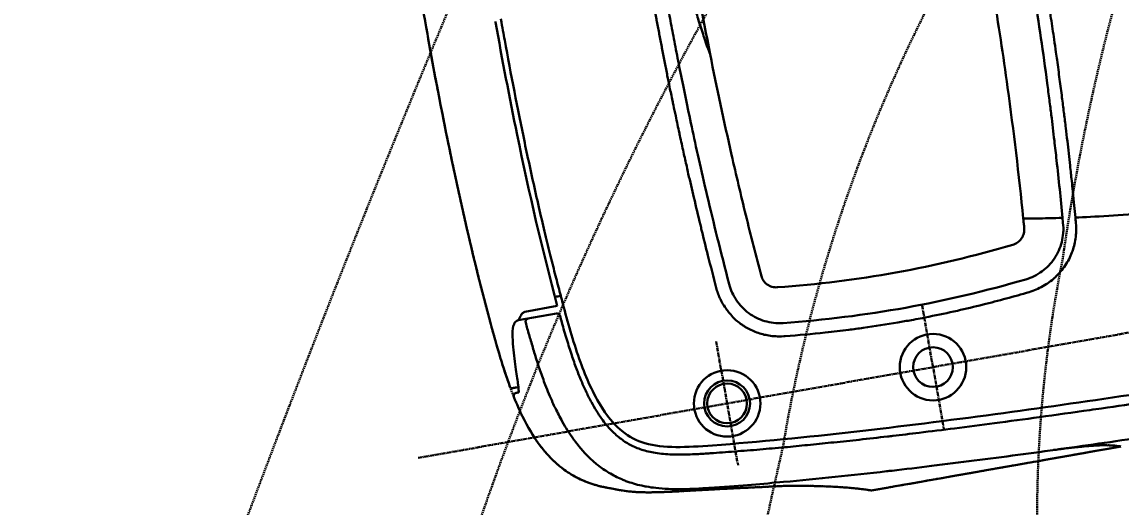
# Model space of a CAD drawing. Header units: millimetres. Extents: x 26027 to 581921, y 7230 to 233891.
# Drawn here: x 452887 to 453938, y 144282 to 144746 of the extents above; entities that cross this region are included whole.
import ezdxf

# ---------------------------------------------------------------- set-up
doc = ezdxf.new("R2010")
doc.units = ezdxf.units.MM
doc.header["$LTSCALE"] = 5
doc.linetypes.add('AXES2', pattern=[1.125, 0.75, -0.125, 0.125, -0.125])
doc.linetypes.add('CACHE', pattern=[0.375, 0.25, -0.125])
doc.layers.get('0').update_dxf_attribs({"color": 252})
doc.layers.get('DEFPOINTS').update_dxf_attribs({"color": 252})
for name, color, linetype, lineweight in [('GE-ANCHORAGE_FLOOR', 222, 'Continuous', 30), ('GE-EQUIPMENT', 140, 'Continuous', 30), ('GE-EQUIPMENT_INSERTION', 140, 'Continuous', 30), ('GE-EQUIPMENT_LIGHT', 141, 'Continuous', 30), ('GE-EQUIPMENT_OUTLINE', 131, 'CACHE', 30), ('GE-MM-SCATTER_LINES', 222, 'CACHE', 30)]:
    doc.layers.add(name, color=color, linetype=linetype, lineweight=lineweight)
doc.layers.add('GE-DESIGNER_WARNING', color=1, linetype='Continuous', lineweight=30, plot=False)
doc.styles.add('ROMANS', font='romans', dxfattribs={"width": 0.8, "height": 100})
doc.dimstyles.new('100', dxfattribs={"dimscale": 0.8, "dimtxt": 180, "dimasz": 100, "dimexe": 150, "dimexo": 0, "dimgap": 100, "dimtad": 1, "dimtih": 1, "dimtoh": 1, "dimdec": 0, "dimzin": 0, "dimdsep": 46, "dimtxsty": 'ROMANS', "dimblk": 'DOT', "dimcen": 0, "dimclrd": 180, "dimclre": 180, "dimclrt": 180, "dimazin": 0, "dimtfac": 1, "dimtdec": 0, "dimtix": 1, "dimtmove": 2, "dimatfit": 3, "dimldrblk": 'DOT', "dimfxl": 1, "dimtolj": 1, "dimtzin": 0, "dimarcsym": 0})

# ---------------------------------------------------------------- blocks, each defined once
blk = doc.blocks.new('_Dot')
at = {"color": 0, "linetype": 'ByBlock', "lineweight": -2}
blk.add_line((-0.5, 0), (-1, 0), dxfattribs=at)
at = {"color": 0, "linetype": 'ByBlock', "const_width": 0.5}
blk.add_lwpolyline([(-0.25, 0, 1), (0.25, 0, 1)], format="xyb", close=True, dxfattribs=at)
blk = doc.blocks.new('*D484')
at = {"layer": 'DEFPOINTS', "color": 0}
for p in [(452467.5, 149660.3, 2.4), (454077, 142305.3, 2.4), (454077, 142305.3)]:
    blk.add_point(p, dxfattribs=at)
at = {"layer": 'GE-DESIGNER_WARNING', "color": 180, "lineweight": -2, "transparency": 16777216}
for p, q in [((452467.5, 149660.3), (454197, 149660.3)), ((454077, 149580.3), (454077, 146112.8)), ((454077, 142385.3), (454077, 145852.8)), ((454077, 142305.3), (454197, 142305.3))]:
    blk.add_line(p, q, dxfattribs=at)
at = {"layer": 'GE-DESIGNER_WARNING', "color": 180, "lineweight": -2, "transparency": 16777216, "xscale": 80, "yscale": 80, "zscale": 80}
for p, rotation in [((454077, 149660.3), 90), ((454077, 142305.3), 270)]:
    blk.add_blockref('_Dot', p, dxfattribs=dict(at, rotation=rotation))
at = {"layer": 'GE-DESIGNER_WARNING', "color": 180, "transparency": 16777216, "insert": (454077, 145982.8), "char_height": 100, "attachment_point": 5, "style": 'ROMANS'}
blk.add_mtext('\\A1;7355', dxfattribs=at)
blk = doc.blocks.new('GE-EUR02460')
at = {"layer": 'GE-ANCHORAGE_FLOOR', "color": 83, "linetype": 'AXES2'}
for p, q in [((600, 458), (600, 578)), ((800, 458), (800, 578)), ((1100, 518), (0, 518))]:
    blk.add_line(p, q, dxfattribs=at)
at = {"layer": 'GE-ANCHORAGE_FLOOR'}
for centre, radius in [((600, 518), 31.8), ((800, 518), 31.8), ((600, 518), 19), ((800, 518), 22), ((800, 518), 19)]:
    blk.add_circle(centre, radius, dxfattribs=at)
at = {"layer": 'GE-DESIGNER_WARNING', "linetype": 'CACHE'}
blk.add_lwpolyline([(871.4, -131.5), (1921.4, -131.5, -1.511046), (141.6, 627.4, -0.402138)], format="xyb", dxfattribs=at)
at = {"layer": 'GE-EQUIPMENT'}
for p, q in [((983, 405), (945.9, 405)), ((943.8, 397.8), (975.3, 398.2))]:
    blk.add_line(p, q, dxfattribs=at)
for centre, major_axis, ratio, start_param, end_param in [((-11188, 476.9), (12187.8, -0.3), 0.000027, 0.000006, 0.000218), ((-20.4, 388.9), (4627.6, 0), 0.000028, 1.36074, 1.361979)]:
    blk.add_ellipse(centre, major_axis=major_axis, ratio=ratio, start_param=start_param, end_param=end_param, dxfattribs=at)
for points, knots in [([(661.1, 608.4), (659.3, 608.5), (657.6, 608.6), (655.8, 608.8), (643.1, 609.5), (630.4, 610.2), (617.7, 610.9), (604, 611.6), (590.3, 612.3), (576.7, 612.9), (562.7, 613.6), (548.7, 614.2), (534.7, 614.8), (520.9, 615.4), (507, 615.9), (493.1, 616.4), (479.1, 616.9), (465.1, 617.4), (451.1, 617.8), (436.2, 618.3), (421.3, 618.7), (406.3, 619.1), (390.2, 619.6), (374.1, 620), (358, 620.3), (340.7, 620.7), (323.3, 621.1), (305.9, 621.4), (287.1, 621.7), (268.3, 622.1), (249.5, 622.3)], [0.2876514, 0.2876514, 0.2876514, 0.2876514, 0.2968126, 0.2968126, 0.2968126, 0.3631796, 0.3631796, 0.3631796, 0.4343681, 0.4343681, 0.4343681, 0.5071641, 0.5071641, 0.5071641, 0.5791653, 0.5791653, 0.5791653, 0.6519958, 0.6519958, 0.6519958, 0.7293108, 0.7293108, 0.7293108, 0.812783, 0.812783, 0.812783, 0.9027635, 0.9027635, 0.9027635, 1, 1, 1, 1]), ([(678.4, 624), (661.2, 624), (636.2, 624), (557.3, 624), (502.3, 624), (436.1, 624)], [0.000003, 0.000003, 0.000003, 0.000003, 24.158567, 24.158567, 50.082164, 50.082164, 50.082164, 50.082164]), ([(436.1, 624), (436.7, 623.8), (437.4, 623.5), (438.1, 623.3), (438.8, 623.1), (439.5, 622.9), (440.1, 622.7), (440.8, 622.5), (441.5, 622.3), (442.2, 622.1), (442.9, 621.9), (443.6, 621.7), (444.3, 621.6), (444.9, 621.4), (445.6, 621.3), (446.3, 621.1), (446.6, 621.1), (446.9, 621), (447.2, 620.9), (447.6, 620.8), (448, 620.8), (448.5, 620.7), (449.2, 620.5), (450, 620.4), (450.8, 620.2), (451.6, 620.1), (452.5, 619.9), (453.5, 619.8), (454.4, 619.6), (455.4, 619.5), (456.5, 619.3), (457.6, 619.2), (458.7, 619), (459.9, 618.9), (460.2, 618.9), (460.5, 618.8), (460.9, 618.8), (461.7, 618.7), (462.6, 618.6), (463.6, 618.5), (464.8, 618.3), (466.2, 618.2), (467.7, 618.1), (469.1, 617.9), (470.7, 617.8), (472.3, 617.7), (473.6, 617.6), (474.9, 617.5), (476.3, 617.4), (476.7, 617.3), (477.2, 617.3), (477.6, 617.3), (479.4, 617.1), (481.3, 617), (483.3, 616.9), (485.2, 616.8), (487.2, 616.7), (489.2, 616.6), (490.4, 616.5), (491.5, 616.5), (492.7, 616.4), (493.5, 616.4), (494.4, 616.4), (495.2, 616.3), (496.9, 616.3), (498.5, 616.2), (500.1, 616.1)], [0.0000015, 0.0000015, 0.0000015, 0.0000015, 0.0357118, 0.0357118, 0.0357118, 0.0714263, 0.0714263, 0.0714263, 0.1071408, 0.1071408, 0.1071408, 0.1428552, 0.1428552, 0.1428552, 0.1785697, 0.1785697, 0.1785697, 0.1936454, 0.1936454, 0.1936454, 0.2142842, 0.2142842, 0.2142842, 0.2499987, 0.2499987, 0.2499987, 0.2857132, 0.2857132, 0.2857132, 0.3214277, 0.3214277, 0.3214277, 0.3571421, 0.3571421, 0.3571421, 0.3672446, 0.3672446, 0.3672446, 0.3928566, 0.3928566, 0.3928566, 0.4285711, 0.4285711, 0.4285711, 0.4642856, 0.4642856, 0.4642856, 0.4914656, 0.4914656, 0.4914656, 0.5000001, 0.5000001, 0.5000001, 0.5357146, 0.5357146, 0.5357146, 0.5714291, 0.5714291, 0.5714291, 0.5919893, 0.5919893, 0.5919893, 0.6071435, 0.6071435, 0.6071435, 0.6361385, 0.6361385, 0.6361385, 0.6361385]), ([(678.4, 624), (680.1, 623.4), (682, 622.8), (686.5, 621.3), (689.3, 620.5), (699.9, 617.4), (707.8, 615.5), (729.3, 610.6), (742.9, 608), (757.8, 605.5), (759.1, 605.3), (792.3, 601.1)], [0, 0, 0, 0, 0.58756, 0.58756, 1.451893, 1.451893, 3.903615, 3.903615, 8.054627, 8.054627, 8.441909, 8.441909, 8.441909, 8.441909]), ([(661.1, 608.4), (694.1, 606.4), (727, 604.1), (779.7, 599.7), (799.6, 597.9), (825.8, 595.2)], [0, 0, 0, 0, 10.001057, 10.001057, 16.065227, 16.065227, 16.065227, 16.065227]), ([(792.3, 601.1), (793.1, 601), (793.9, 600.9), (794.6, 600.8), (796.6, 600.5), (798.4, 600.3), (800.3, 600.1), (800.3, 600.1), (800.3, 600), (800.4, 600), (801.6, 599.9), (802.8, 599.7), (804, 599.6), (804.1, 599.6), (804.1, 599.6), (804.2, 599.6), (805.3, 599.4), (806.4, 599.3), (807.6, 599.1), (807.7, 599.1), (807.9, 599.1), (808, 599.1), (810.1, 598.8), (812.3, 598.5), (814.5, 598.3), (815, 598.2), (815.5, 598.1), (816, 598.1), (817.8, 597.9), (819.5, 597.6), (821.4, 597.4), (822.5, 597.3), (823.7, 597.1), (824.9, 597), (827.4, 596.7), (830, 596.4), (832.6, 596.1), (833.7, 595.9), (834.8, 595.8), (835.8, 595.7), (837.4, 595.5), (838.9, 595.3), (840.4, 595.1), (842.2, 594.9), (844, 594.7), (845.8, 594.5), (846.4, 594.4), (847, 594.4), (847.6, 594.3), (849.6, 594), (851.5, 593.8), (858.9, 592.9)], [0, 0, 0, 0, 0.039236, 0.039236, 0.039236, 0.138537, 0.138537, 0.138537, 0.140227, 0.140227, 0.140227, 0.206578, 0.206578, 0.206578, 0.210346, 0.210346, 0.210346, 0.272499, 0.272499, 0.272499, 0.280465, 0.280465, 0.280465, 0.395279, 0.395279, 0.395279, 0.420703, 0.420703, 0.420703, 0.506421, 0.506421, 0.506421, 0.56094, 0.56094, 0.56094, 0.673025, 0.673025, 0.673025, 0.71922, 0.71922, 0.71922, 0.78511, 0.78511, 0.78511, 0.867656, 0.867656, 0.867656, 0.897194, 0.897194, 0.897194, 1, 1, 1, 1]), ([(-0.1, 591), (32.7, 591), (65.4, 591), (98.1, 590.8), (127.8, 590.6), (157.5, 590.4), (187.2, 590.1), (214.3, 589.8), (241.3, 589.5), (268.3, 589), (292.4, 588.7), (316.4, 588.2), (340.5, 587.7), (361.6, 587.2), (382.6, 586.7), (403.7, 586.2), (418.5, 585.8), (433.2, 585.3), (448, 584.9), (451.7, 584.8), (455.5, 584.6), (459.3, 584.5), (475.6, 584), (491.9, 583.4), (508.2, 582.8), (522.6, 582.3), (537.1, 581.7), (551.5, 581), (564.3, 580.5), (577, 579.9), (589.8, 579.3), (601.2, 578.7), (612.5, 578.1), (623.9, 577.5), (632.4, 577.1), (640.9, 576.6), (649.4, 576.1), (651, 576), (652.7, 575.9), (654.4, 575.8), (663.5, 575.2), (672.5, 574.7), (681.6, 574.1), (689.7, 573.6), (697.8, 573), (705.9, 572.4), (713.3, 571.9), (720.8, 571.4), (728.3, 570.8), (735.6, 570.2), (743, 569.7), (750.3, 569.1), (758.1, 568.4), (765.9, 567.8), (773.8, 567.1), (781.8, 566.4), (789.9, 565.6), (798, 564.8), (805.7, 564.1), (813.4, 563.3), (821.1, 562.5)], [0, 0, 0, 0, 0.118848, 0.118848, 0.118848, 0.226792, 0.226792, 0.226792, 0.325101, 0.325101, 0.325101, 0.412601, 0.412601, 0.412601, 0.489417, 0.489417, 0.489417, 0.543215, 0.543215, 0.543215, 0.556958, 0.556958, 0.556958, 0.616559, 0.616559, 0.616559, 0.669287, 0.669287, 0.669287, 0.716047, 0.716047, 0.716047, 0.757723, 0.757723, 0.757723, 0.788864, 0.788864, 0.788864, 0.795067, 0.795067, 0.795067, 0.828349, 0.828349, 0.828349, 0.858091, 0.858091, 0.858091, 0.885638, 0.885638, 0.885638, 0.912665, 0.912665, 0.912665, 0.941546, 0.941546, 0.941546, 0.971407, 0.971407, 0.971407, 1, 1, 1, 1]), ([(976.3, 408.4), (976.1, 410.3), (975.9, 412.3), (975.8, 414.2), (975.4, 418.3), (975, 422.4), (974.5, 426.3), (974, 430.9), (973.5, 435.3), (973, 439.6), (972.4, 444.6), (971.7, 449.5), (971, 454.2), (970.9, 454.8), (970.8, 455.4), (970.7, 456.1), (969.9, 461), (969.1, 465.7), (968.2, 470.3), (967, 476.5), (965.7, 482.4), (964.2, 488), (963.7, 490.1), (963.2, 492.1), (962.6, 494), (961.3, 498.7), (959.9, 503.2), (958.3, 507.6), (956.1, 514), (953.6, 520.2), (950.6, 526.3), (950.2, 527.1), (949.9, 527.8), (949.5, 528.6), (945.9, 535.5), (941.8, 542.4), (937.3, 548.3), (936.8, 548.8), (936.4, 549.4), (935.9, 550), (934.7, 551.6), (933.4, 553), (932.2, 554.5), (929.1, 557.9), (926, 560.9), (923, 563.6), (919.3, 566.8), (915.6, 569.6), (911.9, 572), (910.7, 572.8), (909.5, 573.5), (908.2, 574.3), (903.8, 576.9), (899.1, 579.2), (894.1, 581.3), (892.7, 581.8), (891.3, 582.4), (889.9, 582.9), (887.1, 584), (884.2, 584.9), (881.1, 585.8), (877.4, 586.9), (873.5, 587.9), (869.4, 588.8), (866.9, 589.4), (864.3, 589.9), (861.6, 590.4), (860.7, 590.6), (859.8, 590.7), (858.8, 590.9), (855.8, 591.4), (852.6, 591.9), (849.3, 592.4), (846.5, 592.8), (843.7, 593.2), (840.8, 593.5), (838.3, 593.8), (835.7, 594.1), (833.1, 594.4), (830.7, 594.7), (828.3, 594.9), (825.8, 595.2)], [0, 0, 0, 0, 0.0138723, 0.0138723, 0.0138723, 0.0438049, 0.0438049, 0.0438049, 0.0784074, 0.0784074, 0.0784074, 0.1194079, 0.1194079, 0.1194079, 0.125, 0.125, 0.125, 0.1687263, 0.1687263, 0.1687263, 0.2284669, 0.2284669, 0.2284669, 0.25, 0.25, 0.25, 0.3009953, 0.3009953, 0.3009953, 0.375, 0.375, 0.375, 0.3839875, 0.3839875, 0.3839875, 0.4684958, 0.4684958, 0.4684958, 0.4768783, 0.4768783, 0.4768783, 0.5, 0.5, 0.5, 0.5565918, 0.5565918, 0.5565918, 0.625, 0.625, 0.625, 0.6468627, 0.6468627, 0.6468627, 0.728063, 0.728063, 0.728063, 0.75, 0.75, 0.75, 0.7926202, 0.7926202, 0.7926202, 0.843829, 0.843829, 0.843829, 0.875, 0.875, 0.875, 0.8858833, 0.8858833, 0.8858833, 0.9211547, 0.9211547, 0.9211547, 0.9511372, 0.9511372, 0.9511372, 0.9767005, 0.9767005, 0.9767005, 0.9999704, 0.9999704, 0.9999704, 0.9999704]), ([(858.9, 592.9), (858.9, 592.9), (859, 592.9), (859.1, 592.9), (859.3, 592.9), (859.5, 592.9), (859.6, 592.9), (859.8, 592.8), (860, 592.8), (860.2, 592.8), (860.3, 592.8), (860.5, 592.7), (860.7, 592.7), (860.7, 592.7), (860.8, 592.7), (860.9, 592.7), (861.1, 592.7), (861.3, 592.7), (861.5, 592.6), (861.7, 592.6), (861.9, 592.6), (862.1, 592.5), (862.3, 592.5), (862.4, 592.5), (862.5, 592.5), (862.6, 592.5), (862.7, 592.5), (862.8, 592.5), (863.1, 592.4), (863.5, 592.4), (864, 592.3), (864.7, 592.2), (865.4, 592.1), (866.2, 592), (866.4, 592), (866.5, 592), (866.7, 592), (867.2, 591.9), (867.7, 591.9), (868.2, 591.8), (868.8, 591.7), (869.4, 591.6), (870, 591.5), (870.4, 591.5), (870.9, 591.4), (871.3, 591.4), (871.5, 591.4), (871.7, 591.3), (871.8, 591.3), (872.5, 591.2), (873.1, 591.1), (873.8, 591), (874.3, 591), (874.7, 590.9), (875.2, 590.8), (875.5, 590.8), (875.7, 590.8), (875.9, 590.8)], [0, 0, 0, 0, 0.020104, 0.020104, 0.020104, 0.053075, 0.053075, 0.053075, 0.092889, 0.092889, 0.092889, 0.125023, 0.125023, 0.125023, 0.138399, 0.138399, 0.138399, 0.181676, 0.181676, 0.181676, 0.223141, 0.223141, 0.223141, 0.25002, 0.25002, 0.25002, 0.263167, 0.263167, 0.263167, 0.33787, 0.33787, 0.33787, 0.468467, 0.468467, 0.468467, 0.500013, 0.500013, 0.500013, 0.579915, 0.579915, 0.579915, 0.681078, 0.681078, 0.681078, 0.750007, 0.750007, 0.750007, 0.780267, 0.780267, 0.780267, 0.884832, 0.884832, 0.884832, 0.964724, 0.964724, 0.964724, 1, 1, 1, 1]), ([(875.9, 590.8), (881.7, 589.9), (887.1, 589.1), (892.2, 588.1), (893.6, 587.8), (894.9, 587.6), (896.3, 587.3), (897.4, 587), (898.4, 586.8), (899.5, 586.6), (901.9, 586), (904.2, 585.4), (906.4, 584.8), (909.1, 584), (911.8, 583.2), (914.5, 582.2), (916.3, 581.6), (918.1, 580.9), (920, 580.2), (924.3, 578.5)], [0, 0, 0, 0, 0.262839, 0.262839, 0.262839, 0.333333, 0.333333, 0.333333, 0.391069, 0.391069, 0.391069, 0.517311, 0.517311, 0.517311, 0.666667, 0.666667, 0.666667, 0.7675, 1, 1, 1, 1]), ([(820.6, 555.1), (776.2, 559.6), (730.4, 563), (640.2, 568.6), (594.7, 570.8), (463.3, 576.1), (376.6, 578.2), (194.7, 581), (99.3, 581.6), (3.9, 581.6)], [-82.365317, -82.365317, -82.365317, -82.365317, -68.551767, -68.551767, -54.748305, -54.748305, -28.639233, -28.639233, -0.029135, -0.029135, -0.029135, -0.029135]), ([(924.3, 578.5), (925.4, 578.1), (927.3, 577.4), (932.5, 575.4), (935.8, 573.9), (943.7, 569.8), (948.2, 567.1), (956.7, 560.8), (960.8, 557.2), (969.8, 547.9), (974.3, 541.8), (982.9, 528), (986.6, 520), (993.6, 501.6), (996.6, 491.1), (999.3, 478.9), (999.5, 477.8), (999.8, 476.6)], [9.677509, 9.677509, 9.677509, 9.677509, 10.291685, 10.291685, 11.40402, 11.40402, 12.954613, 12.954613, 14.637613, 14.637613, 17.097671, 17.097671, 20.063307, 20.063307, 23.75397, 23.75397, 24.129897, 24.129897, 24.129897, 24.129897]), ([(821.1, 562.5), (823.1, 562.3), (825.1, 562.1), (827.1, 561.9), (829.3, 561.6), (831.5, 561.4), (833.7, 561.1), (836.1, 560.8), (838.6, 560.5), (841.1, 560.2), (843.8, 559.8), (846.6, 559.4), (849.4, 559), (852.3, 558.5), (855.2, 558), (858.1, 557.4), (860.9, 556.8), (863.7, 556.2), (866.4, 555.5), (869, 554.9), (871.5, 554.1), (874, 553.3), (876.3, 552.6), (878.5, 551.8), (880.7, 550.9), (882.8, 550), (884.8, 549.1), (886.7, 548.1), (888.6, 547.2), (890.4, 546.2), (892.1, 545.1), (893.8, 544.1), (895.4, 543), (897, 541.8), (898.6, 540.6), (900.1, 539.4), (901.5, 538.1), (903, 536.7), (904.4, 535.4), (905.7, 533.9), (907.1, 532.5), (908.4, 530.9), (909.7, 529.4), (911, 527.7), (912.3, 526), (913.5, 524.2), (914.8, 522.3), (916, 520.3), (917.2, 518.2), (918.5, 516), (919.7, 513.6), (920.8, 511.3), (922.1, 508.7), (923.2, 506), (924.3, 503.4), (925.5, 500.4), (926.6, 497.4), (927.6, 494.4), (928.8, 491), (929.8, 487.6), (930.7, 484.2), (931.8, 480.5), (932.7, 476.7), (933.6, 472.9), (934.5, 468.8), (935.4, 464.6), (936.1, 460.4), (937, 455.8), (937.7, 451.2), (938.4, 446.6), (939.2, 441.5), (939.8, 436.4), (940.4, 431.3), (941.1, 425.7), (941.7, 420), (942.3, 414.3), (942.5, 412.1), (942.7, 409.9), (942.9, 407.8)], [0, 0, 0, 0, 0.0265488, 0.0265488, 0.0265488, 0.0558441, 0.0558441, 0.0558441, 0.089043, 0.089043, 0.089043, 0.1264575, 0.1264575, 0.1264575, 0.1661771, 0.1661771, 0.1661771, 0.2045422, 0.2045422, 0.2045422, 0.2398981, 0.2398981, 0.2398981, 0.27234, 0.27234, 0.27234, 0.3022101, 0.3022101, 0.3022101, 0.3301228, 0.3301228, 0.3301228, 0.3569674, 0.3569674, 0.3569674, 0.3834726, 0.3834726, 0.3834726, 0.4100589, 0.4100589, 0.4100589, 0.4372196, 0.4372196, 0.4372196, 0.4659801, 0.4659801, 0.4659801, 0.4974406, 0.4974406, 0.4974406, 0.5322132, 0.5322132, 0.5322132, 0.5706784, 0.5706784, 0.5706784, 0.6131405, 0.6131405, 0.6131405, 0.6598367, 0.6598367, 0.6598367, 0.7110977, 0.7110977, 0.7110977, 0.7673432, 0.7673432, 0.7673432, 0.828913, 0.828913, 0.828913, 0.8963637, 0.8963637, 0.8963637, 0.9712067, 0.9712067, 0.9712067, 0.9999791, 0.9999791, 0.9999791, 0.9999791]), ([(937.9, 400.5), (936.3, 418), (934.4, 437.1), (928.6, 470.2), (924.7, 486.8), (913.4, 513.7), (908, 521.4), (897.8, 533.3), (891.4, 538.1), (867.4, 550.1), (845.7, 552.6), (820.6, 555.1)], [0.000657, 0.000657, 0.000657, 0.000657, 5.11447, 5.11447, 9.669447, 9.669447, 13.522599, 13.522599, 18.736205, 18.736205, 30.737815, 30.737815, 30.737815, 30.737815]), ([(994.5, 473), (994.7, 473), (994.9, 473), (995.2, 473), (995.3, 473), (995.5, 473), (995.6, 473), (995.7, 473), (995.8, 473), (996, 473), (996, 473), (996.1, 473), (996.2, 473), (996.3, 473), (996.4, 473), (996.5, 473), (996.5, 473), (996.6, 473), (996.6, 473), (996.7, 473), (996.8, 473), (996.8, 473), (996.9, 473), (996.9, 473), (996.9, 473), (997, 473), (997, 473), (997.1, 473), (997.2, 473), (997.4, 473.1), (997.5, 473.1), (997.6, 473.1), (997.7, 473.1), (997.9, 473.2), (998, 473.2), (998.3, 473.4), (998.5, 473.5), (998.9, 473.8), (999, 473.9), (999.3, 474.3), (999.6, 474.7), (999.8, 475.4), (999.9, 475.8), (999.8, 476.3), (999.8, 476.5), (999.8, 476.6)], [4.69273389, 4.69273389, 4.69273389, 4.69273389, 4.69556485, 4.69556485, 4.69696734, 4.69696734, 4.69836984, 4.69836984, 4.69977234, 4.69977234, 4.70117484, 4.70117484, 4.70257733, 4.70257733, 4.70397983, 4.70397983, 4.70538233, 4.70538233, 4.70678482, 4.70678482, 4.70958981, 4.70958981, 4.71099231, 4.71099231, 4.71169356, 4.71169356, 4.71204418, 4.71204418, 4.7122195, 4.7122195, 4.71228353, 4.71228353, 4.7123043, 4.7123043, 4.71233396, 4.71233396, 4.71235687, 4.71235687, 4.71236609, 4.71236609, 4.71238053, 4.71238053, 4.71239013, 4.71239013, 4.71239481, 4.71239481, 4.71239481, 4.71239481]), ([(994.5, 473), (994.5, 473), (994.2, 471.3), (994, 469), (993.6, 462), (993.5, 456.9), (993.1, 444.3), (992.8, 436.6), (991.3, 420.1), (990.6, 412.3), (986.7, 406.5), (985.2, 405.2), (983, 405)], [3.231113, 3.231113, 3.231113, 3.231113, 6.543307, 12.383637, 12.383637, 19.561399, 19.561399, 27.676754, 27.676754, 38.054081, 38.054081, 41.099549, 41.099549, 41.099549, 41.099549]), ([(1001.8, 466.2), (1001.7, 466.5), (1001.6, 466.7), (1001.4, 467.1), (1001.3, 467.3), (1001, 467.5), (1000.9, 467.6), (1000.6, 467.7), (1000.5, 467.8), (1000.1, 467.9), (1000.1, 467.9), (999.6, 467.9), (999.7, 467.9), (999.3, 467.9), (999.1, 467.9), (998.4, 467.9), (998, 467.9), (997.3, 467.9), (997.1, 467.9), (993.9, 467.9)], [1.57082147, 1.57082147, 1.57082147, 1.57082147, 1.57088054, 1.57088054, 1.57094884, 1.57094884, 1.57104407, 1.57104407, 1.57123589, 1.57123589, 1.57196204, 1.57196204, 1.57803125, 1.57803125, 1.58410046, 1.58410046, 1.59016966, 1.59016966, 1.59313276, 1.59313276, 1.59313276, 1.59313276]), ([(1001.8, 466.2), (1003.5, 456.8), (1004.9, 446.9), (1007.4, 426), (1008.5, 415), (1009.5, 403.9)], [0, 0, 0, 0, 3.014217, 3.014217, 6.351317, 6.351317, 6.351317, 6.351317]), ([(947.4, 238.7), (947.3, 242.6), (946.8, 255.1), (946, 276.2), (944.8, 301.2), (943.5, 325), (942.1, 346.7), (940.7, 366.4), (939.3, 384.1), (938.3, 395.3), (937.9, 400.5)], [0.4251445, 0.4251445, 0.4251445, 0.4251445, 0.467485, 0.5580877, 0.6492995, 0.7340396, 0.8111869, 0.8810347, 0.9438746, 1, 1, 1, 1]), ([(942.9, 407.8), (942.9, 407.3), (943.1, 406.8), (943.4, 406.4), (943.6, 406), (944, 405.7), (944.4, 405.4), (944.9, 405.2), (945.4, 405), (945.9, 405)], [0, 0, 0, 0, 0.3333333, 0.3333333, 0.3333333, 0.6666667, 0.6666667, 0.6666667, 1, 1, 1, 1]), ([(973.3, 405), (973.6, 405), (974.1, 405.1), (974.8, 405.4), (975.2, 405.6), (975.3, 405.8)], [0.0006185, 0.0006185, 0.0006185, 0.0006185, 0.3333333, 0.6666667, 1, 1, 1, 1]), ([(975.3, 405.8), (975.5, 406), (975.7, 406.2), (975.9, 406.4), (976, 406.7), (976.1, 406.9), (976.2, 407.2), (976.3, 407.5), (976.4, 407.9), (976.3, 408.4)], [0, 0, 0, 0, 0.3333333, 0.3333333, 0.3333333, 0.6666667, 0.6666667, 0.6666667, 0.988963, 0.988963, 0.988963, 0.988963]), ([(975.3, 398.2), (975.3, 398.2), (975.3, 398.2), (975.3, 398.2), (975.7, 398.2), (976.1, 398.3), (976.6, 398.4), (977, 398.6), (977.4, 398.8), (977.8, 399), (977.9, 399.1), (977.9, 399.1), (978, 399.2), (978.5, 399.5), (979, 400), (979.5, 400.6), (980, 401.1), (980.5, 401.8), (981, 402.5), (981, 402.6), (981, 402.6), (981.1, 402.6), (981.5, 403.3), (982, 404.2), (982.4, 405), (982.4, 405), (982.4, 405), (982.4, 405)], [0, 0, 0, 0, 0.0004227, 0.0004227, 0.0004227, 0.0925995, 0.0925995, 0.0925995, 0.1666667, 0.1666667, 0.1666667, 0.1784531, 0.1784531, 0.1784531, 0.2566522, 0.2566522, 0.2566522, 0.3303093, 0.3303093, 0.3303093, 0.3333333, 0.3333333, 0.3333333, 0.4016424, 0.4016424, 0.4016424, 0.4025142, 0.4025142, 0.4025142, 0.4025142]), ([(1009.5, 403.9), (1012.5, 370.7), (1014.7, 337.4), (1018.8, 256.9), (1020.2, 209.6), (1020.9, 148.2), (1021, 134), (1021, 119.9)], [0.00007, 0.00007, 0.00007, 0.00007, 10.002267, 10.002267, 24.188974, 24.188974, 28.430429, 28.430429, 28.430429, 28.430429]), ([(954.8, 120.2), (954.8, 156.8), (954.2, 193.6), (951.6, 285.4), (948.6, 342.8), (943.8, 397.8)], [0.000012, 0.000012, 0.000012, 0.000012, 10.998348, 10.998348, 27.637959, 27.637959, 27.637959, 27.637959]), ([(947.4, 238.7), (948.4, 205.3), (949, 172), (949.2, 132.8), (949.2, 126.8), (949.3, 118.2)], [0, 0, 0, 0, 10.000948, 10.000948, 11.775974, 11.775974, 11.775974, 11.775974]), ([(954.8, 120.2), (954.8, 120.1), (954.8, 120), (954.8, 119.9), (954.8, 119.8), (954.8, 119.8)], [-0.03896318, -0.03896318, -0.03896318, -0.03896318, -0.01951364, -0.01951364, -0.00006404, -0.00006404, -0.00006404, -0.00006404]), ([(1021, 119.9), (1021, 86.5), (1020.6, 53.2), (1018.1, -41.5), (1015, -102.9), (1008.7, -172.5)], [0, 0, 0, 0, 10.000825, 10.000825, 28.429187, 28.429187, 28.429187, 28.429187])]:
    blk.add_open_spline(points, degree=3, knots=knots, dxfattribs=at)
at = {"layer": 'GE-EQUIPMENT_LIGHT'}
for p, q in [((778, 440.7), (778, 440.7)), ((780.1, 437.8), (780.1, 437.8)), ((733, 416.9), (733.4, 416.9)), ((474.9, 395.6), (474.9, 395.6)), ((475, 395.6), (475, 395.6))]:
    blk.add_line(p, q, dxfattribs=at)
for points, knots in [([(470, 453.7), (470.1, 453.7), (474.3, 456.5), (482.7, 460.4), (492.2, 462.7), (496.9, 463.3)], [0.6632517, 0.6632517, 0.6632517, 0.6632517, 0.6666667, 0.8333333, 1, 1, 1, 1]), ([(735.5, 464.1), (735, 464.2), (734.5, 464.2), (734, 464.3), (721.3, 465.6), (708.5, 466.7), (695.7, 467.5), (688.2, 468.1), (680.7, 468.5), (673.2, 468.8), (668.6, 469.1), (663.9, 469.3), (659.2, 469.4), (648, 469.8), (636.9, 470), (625.8, 470.1), (621.4, 470.1), (616.9, 470.1), (612.5, 470.1), (606.8, 470.1), (601.1, 470), (595.4, 469.8), (586.1, 469.6), (576.9, 469.3), (567.7, 468.9), (559.3, 468.5), (550.9, 468), (542.5, 467.4), (534.9, 466.9), (527.2, 466.2), (519.6, 465.5), (512, 464.9), (504.5, 464.1), (496.9, 463.3)], [0, 0, 0, 0, 0.006166, 0.006166, 0.006166, 0.16757, 0.16757, 0.16757, 0.261719, 0.261719, 0.261719, 0.320798, 0.320798, 0.320798, 0.460614, 0.460614, 0.460614, 0.516031, 0.516031, 0.516031, 0.587841, 0.587841, 0.587841, 0.70346, 0.70346, 0.70346, 0.80886, 0.80886, 0.80886, 0.905024, 0.905024, 0.905024, 1, 1, 1, 1]), ([(749.4, 461), (747.5, 461.7), (745.4, 462.3), (743.1, 462.8), (740.8, 463.3), (738.2, 463.8), (735.5, 464.1)], [0.8571429, 0.8571429, 0.8571429, 0.8571429, 0.9285714, 0.9285714, 0.9285714, 1, 1, 1, 1]), ([(441.4, 406), (441.8, 411.2), (444, 421.1), (449.7, 433.5), (457.8, 444.2), (466, 451), (470, 453.7)], [0, 0, 0, 0, 0.1666667, 0.3333333, 0.5, 0.6632517, 0.6632517, 0.6632517, 0.6632517]), ([(498.1, 450.7), (537.6, 455.1), (576.8, 457.3), (655.3, 457.6), (694.7, 455.6), (733.8, 451.6)], [0.000319, 0.000319, 0.000319, 0.000319, 11.830322, 11.830322, 23.763062, 23.763062, 23.763062, 23.763062]), ([(760.3, 456), (758.6, 457.1), (756.8, 458), (755, 458.8), (753.2, 459.6), (751.4, 460.3), (749.4, 461)], [0.7142857, 0.7142857, 0.7142857, 0.7142857, 0.7857143, 0.7857143, 0.7857143, 0.8571429, 0.8571429, 0.8571429, 0.8571429]), ([(771.9, 447.3), (771.3, 447.9), (770.6, 448.5), (769.9, 449.1), (768.4, 450.3), (766.9, 451.5), (765.3, 452.7), (763.7, 453.9), (762, 455), (760.3, 456)], [0.5379699, 0.5379699, 0.5379699, 0.5379699, 0.5714286, 0.5714286, 0.5714286, 0.6428571, 0.6428571, 0.6428571, 0.7142857, 0.7142857, 0.7142857, 0.7142857]), ([(453.2, 398.9), (453.7, 406.3), (453.9, 407.7), (454.4, 410.6), (454.7, 412), (455.8, 416.2), (456.8, 418.9), (460.3, 426.8), (463.6, 431.6), (471.6, 439.9), (476.3, 443.3), (484.1, 447.1), (486.8, 448.2), (492.3, 449.8), (495.2, 450.4), (498.1, 450.7)], [0.000004, 0.000004, 0.000004, 0.000004, 0.433572, 0.433572, 0.867004, 0.867004, 1.733622, 1.733622, 3.470223, 3.470223, 5.212938, 5.212938, 6.084224, 6.084224, 6.956126, 6.956126, 6.956126, 6.956126]), ([(733.8, 451.6), (740.2, 450.8), (745.7, 449.2), (756, 444.1), (760.7, 440.6), (768.5, 432.4), (771.7, 427.7), (776.3, 417.3), (777.8, 411.8), (778.2, 406.1)], [0, 0, 0, 0, 1.737651, 1.737651, 3.466862, 3.466862, 5.16714, 5.16714, 6.867249, 6.867249, 6.867249, 6.867249]), ([(781, 436.3), (780, 438), (778.9, 439.5), (777.8, 440.9), (776.7, 442.4), (775.4, 443.8), (774.1, 445.1), (773.4, 445.9), (772.7, 446.6), (771.9, 447.3)], [0.3585331, 0.3585331, 0.3585331, 0.3585331, 0.4285714, 0.4285714, 0.4285714, 0.5, 0.5, 0.5, 0.5379699, 0.5379699, 0.5379699, 0.5379699]), ([(787.1, 424.5), (787, 424.7), (786.9, 424.8), (786.9, 425), (786, 427.1), (785.1, 429), (784.1, 430.9), (783.2, 432.8), (782.1, 434.6), (781.1, 436.2), (781.1, 436.3), (781, 436.3), (781, 436.3)], [0.2085868, 0.2085868, 0.2085868, 0.2085868, 0.2142857, 0.2142857, 0.2142857, 0.2857143, 0.2857143, 0.2857143, 0.3571429, 0.3571429, 0.3571429, 0.3585331, 0.3585331, 0.3585331, 0.3585331]), ([(504.5, 415.9), (542.6, 420.2), (580.9, 422.5), (657.4, 422.8), (695.5, 420.9), (733.4, 416.9)], [0.000234, 0.000234, 0.000234, 0.000234, 11.582968, 11.582968, 23.158184, 23.158184, 23.158184, 23.158184]), ([(791, 407.3), (790.9, 409), (790.7, 410.8), (790.4, 412.7), (790.3, 413), (790.3, 413.4), (790.2, 413.7), (789.9, 415.3), (789.5, 417.1), (789, 418.8), (788.5, 420.7), (787.8, 422.6), (787.1, 424.5)], [0, 0, 0, 0, 0.0714286, 0.0714286, 0.0714286, 0.0828655, 0.0828655, 0.0828655, 0.1428571, 0.1428571, 0.1428571, 0.2085868, 0.2085868, 0.2085868, 0.2085868]), ([(441, 400.7), (432.2, 401.9), (421.9, 403.2), (409.3, 404.6), (397.7, 405.8), (384.2, 407.2), (370.6, 408.4), (369.5, 408.5), (368.4, 408.6), (367.3, 408.7), (352.5, 410), (337.8, 411.1), (323.8, 412), (309.9, 412.9), (296.7, 413.7), (283.7, 414.4), (270.9, 415.1), (258.1, 415.6), (247, 416.1), (246.9, 416.1), (246.8, 416.1), (246.6, 416.1), (235.5, 416.5), (226, 416.8), (215.9, 417.1), (205.7, 417.4), (194.8, 417.7), (185.4, 417.9), (176, 418.2), (168.1, 418.3), (159.4, 418.5), (150.7, 418.6), (141.2, 418.8), (130.3, 418.9), (128.1, 418.9), (125.8, 418.9), (123.5, 418.9), (114.2, 419), (104, 419.1), (92.9, 419.2)], [0, 0, 0, 0, 0.1, 0.1, 0.1, 0.192581, 0.192581, 0.192581, 0.2, 0.2, 0.2, 0.3, 0.3, 0.3, 0.4, 0.4, 0.4, 0.498799, 0.498799, 0.498799, 0.5, 0.5, 0.5, 0.6, 0.6, 0.6, 0.7, 0.7, 0.7, 0.8, 0.8, 0.8, 0.9, 0.9, 0.9, 0.919899, 0.919899, 0.919899, 1, 1, 1, 1]), ([(491, 402.3), (491.1, 403.5), (491.3, 405.2), (492.9, 408.6), (493.8, 410), (496.5, 412.7), (498, 413.7), (501.4, 415.4), (503.2, 415.8), (504.5, 415.9)], [0.000017, 0.000017, 0.000017, 0.000017, 0.358342, 0.358342, 0.63004, 0.63004, 0.909121, 0.909121, 1.304203, 1.304203, 1.304203, 1.304203]), ([(733.4, 416.9), (734.7, 416.8), (736.5, 416.5), (739.8, 414.9), (741.2, 413.9), (744.1, 411.1), (744.9, 409.5), (746.2, 406.7), (746.5, 405.1), (746.5, 403.9)], [0.000156, 0.000156, 0.000156, 0.000156, 0.382163, 0.382163, 0.647718, 0.647718, 0.960702, 0.960702, 1.577637, 1.577637, 1.577637, 1.577637]), ([(441, 400.7), (440.7, 396.8), (440.4, 393), (440.1, 389.1), (439.8, 384.8), (439.5, 380.5), (439.1, 376.2), (439.1, 375.2), (439, 374.3), (438.9, 373.3), (438.7, 369.9), (438.4, 366.5), (438.2, 363.2), (438.1, 361.6), (438, 360), (437.9, 358.4), (437.7, 355.9), (437.5, 353.4), (437.4, 350.9), (437.1, 347), (436.9, 343.1), (436.6, 339.2), (436.4, 335.2), (436.1, 331.3), (435.9, 327.4), (435.7, 323.2), (435.4, 319), (435.2, 314.8), (434.9, 310.2), (434.7, 305.6), (434.4, 300.9), (434.4, 300.5), (434.4, 300.1), (434.4, 299.7), (434.1, 294.9), (433.9, 290.1), (433.7, 285.3), (433.4, 279.5), (433.1, 273.7), (432.9, 267.9), (432.6, 261.7), (432.4, 255.5), (432.1, 249.2), (432, 246.7), (432, 244.2), (431.9, 241.7), (431.7, 237.7), (431.6, 233.6), (431.5, 229.5), (431.2, 222.6), (431, 215.7), (430.9, 208.8), (430.7, 203.3), (430.6, 197.8), (430.5, 192.3), (430.4, 190.6), (430.4, 188.8), (430.4, 187.1), (430.3, 186.1), (430.3, 185.1), (430.3, 184.1), (430.2, 177.9), (430.1, 171.8), (430, 165.6), (429.9, 158.7), (429.8, 151.8), (429.8, 144.9), (429.7, 138.9), (429.7, 132.8), (429.7, 126.7), (429.7, 125.8), (429.7, 124.9), (429.7, 124), (429.6, 117), (429.6, 110), (429.7, 103), (429.7, 101.3), (429.7, 99.7), (429.7, 98), (429.7, 93.2), (429.7, 88.5), (429.8, 83.7), (429.8, 78.9), (429.9, 74.2), (429.9, 69.4), (429.9, 68.5), (430, 67.6), (430, 66.8), (430, 61.8), (430.1, 56.8), (430.2, 51.8), (430.3, 48.2), (430.3, 44.5), (430.4, 40.8), (430.4, 40.1), (430.4, 39.4), (430.5, 38.7), (430.5, 34.8), (430.6, 30.9), (430.7, 27), (430.8, 23.5), (430.9, 20), (431, 16.6), (431, 15.1), (431.1, 13.7), (431.1, 12.3), (431.2, 10.7), (431.2, 9.1), (431.3, 7.4), (431.3, 4.8), (431.4, 2.1), (431.5, -0.5), (431.6, -3), (431.7, -5.4), (431.8, -7.8), (431.8, -9.8), (431.9, -11.7), (432, -13.7), (432, -14.1), (432, -14.5), (432, -14.9), (432, -15.4), (432, -15.8), (432.1, -16.3), (432.1, -18.3), (432.2, -20.4), (432.3, -22.4), (432.4, -25.3), (432.5, -28.1), (432.6, -30.9)], [0, 0, 0, 0, 0.026849, 0.026849, 0.026849, 0.056731, 0.056731, 0.056731, 0.063661, 0.063661, 0.063661, 0.087082, 0.087082, 0.087082, 0.098075, 0.098075, 0.098075, 0.115605, 0.115605, 0.115605, 0.142756, 0.142756, 0.142756, 0.170196, 0.170196, 0.170196, 0.19931, 0.19931, 0.19931, 0.231511, 0.231511, 0.231511, 0.23425, 0.23425, 0.23425, 0.267813, 0.267813, 0.267813, 0.308083, 0.308083, 0.308083, 0.351355, 0.351355, 0.351355, 0.368767, 0.368767, 0.368767, 0.397078, 0.397078, 0.397078, 0.44522, 0.44522, 0.44522, 0.483269, 0.483269, 0.483269, 0.495402, 0.495402, 0.495402, 0.50232, 0.50232, 0.50232, 0.545222, 0.545222, 0.545222, 0.593055, 0.593055, 0.593055, 0.635362, 0.635362, 0.635362, 0.641514, 0.641514, 0.641514, 0.690258, 0.690258, 0.690258, 0.701694, 0.701694, 0.701694, 0.734832, 0.734832, 0.734832, 0.767898, 0.767898, 0.767898, 0.774023, 0.774023, 0.774023, 0.808528, 0.808528, 0.808528, 0.833996, 0.833996, 0.833996, 0.83901, 0.83901, 0.83901, 0.866036, 0.866036, 0.866036, 0.890131, 0.890131, 0.890131, 0.900035, 0.900035, 0.900035, 0.911234, 0.911234, 0.911234, 0.92967, 0.92967, 0.92967, 0.94653, 0.94653, 0.94653, 0.96012, 0.96012, 0.96012, 0.96297, 0.96297, 0.96297, 0.966122, 0.966122, 0.966122, 0.980331, 0.980331, 0.980331, 1, 1, 1, 1]), ([(441.4, 406), (441.4, 405.4), (441.3, 404.8), (441.3, 404.2), (441.2, 403.6), (441.2, 403), (441.1, 402.4), (441.1, 401.8), (441, 401.3), (441, 400.7)], [0, 0, 0, 0, 0.3333333, 0.3333333, 0.3333333, 0.6666667, 0.6666667, 0.6666667, 1, 1, 1, 1]), ([(490.3, 393), (490.4, 394.5), (490.5, 396.1), (490.7, 399.2), (490.8, 400.8), (491, 402.3)], [0.0000185, 0.0000185, 0.0000185, 0.0000185, 0.4702068, 0.4702068, 0.940395, 0.940395, 0.940395, 0.940395]), ([(758, 186.2), (757.3, 218.9), (756.1, 251.7), (753.5, 304.3), (752.4, 324), (749.8, 363.8), (748.2, 383.9), (746.5, 403.9)], [-21.812061, -21.812061, -21.812061, -21.812061, -11.967224, -11.967224, -6.036073, -6.036073, -0.000063, -0.000063, -0.000063, -0.000063]), ([(802.8, 118.7), (802.8, 118.7), (802.8, 118.7), (802.8, 118.7), (802.8, 123), (802.8, 127.3), (802.8, 131.6), (802.8, 135.8), (802.7, 140), (802.7, 144.3), (802.7, 144.5), (802.7, 144.8), (802.7, 145.1), (802.7, 149.2), (802.6, 153.4), (802.6, 157.5), (802.6, 157.9), (802.6, 158.3), (802.6, 158.7), (802.5, 162.8), (802.5, 167), (802.4, 171.1), (802.4, 171.5), (802.4, 171.8), (802.4, 172.2), (802.3, 176.5), (802.2, 180.9), (802.2, 185.2), (802.1, 189.4), (802, 193.5), (801.9, 197.7), (801.9, 198.2), (801.9, 198.6), (801.9, 199.1), (801.8, 202.8), (801.7, 206.6), (801.6, 210.3), (801.5, 214.8), (801.3, 219.3), (801.2, 223.8), (801.2, 225.2), (801.1, 226.6), (801.1, 228.1), (801, 231.6), (800.9, 235.1), (800.7, 238.6), (800.6, 244.2), (800.3, 249.8), (800.1, 255.4), (800.1, 256.2), (800.1, 257), (800, 257.8), (799.8, 263.2), (799.6, 268.7), (799.4, 274.1), (799.2, 278.8), (798.9, 283.5), (798.7, 288.2), (798.6, 290.5), (798.5, 292.8), (798.4, 295.1), (798, 302.9), (797.6, 310.7), (797.1, 318.5), (796.6, 327.5), (796.1, 336.4), (795.5, 345.3), (795.4, 347), (795.3, 348.7), (795.2, 350.4), (794.6, 358.7), (794.1, 367), (793.5, 375.3), (792.7, 385.9), (791.9, 396.6), (791, 407.3)], [0, 0, 0, 0, 0.000106, 0.000106, 0.000106, 0.044887, 0.044887, 0.044887, 0.088574, 0.088574, 0.088574, 0.091375, 0.091375, 0.091375, 0.13453, 0.13453, 0.13453, 0.138492, 0.138492, 0.138492, 0.181539, 0.181539, 0.181539, 0.185174, 0.185174, 0.185174, 0.230359, 0.230359, 0.230359, 0.273625, 0.273625, 0.273625, 0.278425, 0.278425, 0.278425, 0.317301, 0.317301, 0.317301, 0.363806, 0.363806, 0.363806, 0.378651, 0.378651, 0.378651, 0.415336, 0.415336, 0.415336, 0.473347, 0.473347, 0.473347, 0.48168, 0.48168, 0.48168, 0.538272, 0.538272, 0.538272, 0.587008, 0.587008, 0.587008, 0.610796, 0.610796, 0.610796, 0.692152, 0.692152, 0.692152, 0.784813, 0.784813, 0.784813, 0.802695, 0.802695, 0.802695, 0.888844, 0.888844, 0.888844, 1, 1, 1, 1]), ([(444.9, -30.5), (444.4, -17.8), (443.9, -5.1), (443.4, 12.4), (443.3, 16.6), (442.7, 37.2), (442.4, 54.2), (442, 82.1), (442, 93.1), (441.9, 118.5), (441.9, 132.9), (442.1, 155.9), (442.2, 164.1), (442.4, 175.8), (442.5, 179.2), (443.1, 211.2), (444, 240.3), (445.5, 275), (445.7, 280.4), (446.2, 290.5), (446.4, 295.3), (447.1, 308.3), (447.6, 316.6), (448.4, 331.1), (448.8, 337.3), (449.8, 352.8), (450.4, 362), (451.7, 380.5), (452.4, 389.8), (453.2, 398.9)], [-43.548132, -43.548132, -43.548132, -43.548132, -39.554701, -39.554701, -38.263348, -38.263348, -33.239154, -33.239154, -29.89401, -29.89401, -25.368117, -25.368117, -22.81711, -22.81711, -21.777855, -21.777855, -12.947557, -12.947557, -11.306698, -11.306698, -9.886159, -9.886159, -7.410821, -7.410821, -5.556875, -5.556875, -2.767629, -2.767629, -0.00008, -0.00008, -0.00008, -0.00008]), ([(490.3, 393), (486.4, 393.7), (478.5, 395), (466.1, 397), (457.5, 398.3), (453.2, 398.9)], [0.0000002, 0.0000002, 0.0000002, 0.0000002, 0.3333333, 0.6666667, 1, 1, 1, 1]), ([(490.3, 393), (487.2, 351), (484.8, 309), (482.1, 235.9), (481.4, 205.6), (480.7, 141.8), (480.8, 107.9), (481.6, 56.1), (481.9, 38.7), (482.9, 4.7), (483.5, -13.9), (484.2, -30.8)], [-41.274585, -41.274585, -41.274585, -41.274585, -29.001983, -29.001983, -19.949764, -19.949764, -10.043814, -10.043814, -5.07331, -5.07331, -0.000085, -0.000085, -0.000085, -0.000085]), ([(758, 186.2), (758.7, 148.9), (758.9, 111.5), (758, 39.7), (757, 4.8), (755.5, -29.4)], [0.000076, 0.000076, 0.000076, 0.000076, 11.192679, 11.192679, 21.610875, 21.610875, 21.610875, 21.610875]), ([(766.3, 118.5), (765.8, 125), (765.3, 131.3), (764.8, 136.8), (764.8, 137.5), (764.7, 138.3), (764.6, 139), (764.2, 143.6), (763.8, 147.7), (763.2, 152.5), (762.6, 157.4), (761.9, 163), (761.1, 168.2), (761, 168.9), (760.9, 169.7), (760.8, 170.4), (759.9, 176.2), (758.9, 181.3), (758, 186.2)], [0, 0, 0, 0, 0.25, 0.25, 0.25, 0.284883, 0.284883, 0.284883, 0.5, 0.5, 0.5, 0.718884, 0.718884, 0.718884, 0.75, 0.75, 0.75, 1, 1, 1, 1])]:
    blk.add_open_spline(points, degree=3, knots=knots, dxfattribs=at)
blk.add_open_spline([(778.2, 406.1), (779.5, 389.9), (781.8, 359.2), (784.4, 318.4), (786.2, 282.4), (787.5, 251), (788.4, 223.3), (789, 198.4), (789.5, 175.8), (789.7, 155.3), (789.9, 136.3), (790, 124.4), (790, 118.6)], degree=3, dxfattribs=at)
at = {"layer": 'GE-EQUIPMENT_OUTLINE'}
for points, knots in [([(436.1, 624), (502.3, 624), (557.3, 624), (636.2, 624), (661.2, 624), (678.4, 624), (680.1, 623.4), (682, 622.8), (686.5, 621.3), (689.3, 620.5), (699.9, 617.4), (707.8, 615.5), (729.3, 610.6), (742.9, 608), (757.8, 605.5), (759.1, 605.3), (792.3, 601.1), (793.1, 601), (793.9, 600.9), (794.6, 600.8), (796.6, 600.5), (798.4, 600.3), (800.3, 600.1), (800.3, 600.1), (800.3, 600), (800.4, 600), (801.6, 599.9), (802.8, 599.7), (804, 599.6), (804.1, 599.6), (804.1, 599.6), (804.2, 599.6), (805.3, 599.4), (806.4, 599.3), (807.6, 599.1), (807.7, 599.1), (807.9, 599.1), (808, 599.1), (810.1, 598.8), (812.3, 598.5), (814.5, 598.3), (815, 598.2), (815.5, 598.1), (816, 598.1), (817.8, 597.9), (819.5, 597.6), (821.4, 597.4), (822.5, 597.3), (823.7, 597.1), (824.9, 597), (827.4, 596.7), (830, 596.4), (832.6, 596.1), (833.7, 595.9), (834.8, 595.8), (835.8, 595.7), (837.4, 595.5), (838.9, 595.3), (840.4, 595.1), (842.2, 594.9), (844, 594.7), (845.8, 594.5), (846.4, 594.4), (847, 594.4), (847.6, 594.3), (849.6, 594), (851.5, 593.8), (858.9, 592.9), (858.9, 592.9), (859, 592.9), (859.1, 592.9), (859.3, 592.9), (859.5, 592.9), (859.6, 592.9), (859.8, 592.8), (860, 592.8), (860.2, 592.8), (860.3, 592.8), (860.5, 592.7), (860.7, 592.7), (860.7, 592.7), (860.8, 592.7), (860.9, 592.7), (861.1, 592.7), (861.3, 592.7), (861.5, 592.6), (861.7, 592.6), (861.9, 592.6), (862.1, 592.5), (862.3, 592.5), (862.4, 592.5), (862.5, 592.5), (862.6, 592.5), (862.7, 592.5), (862.8, 592.5), (863.1, 592.4), (863.5, 592.4), (864, 592.3), (864.7, 592.2), (865.4, 592.1), (866.2, 592), (866.4, 592), (866.5, 592), (866.7, 592), (867.2, 591.9), (867.7, 591.9), (868.2, 591.8), (868.8, 591.7), (869.4, 591.6), (870, 591.5), (870.4, 591.5), (870.9, 591.4), (871.3, 591.4), (871.5, 591.4), (871.7, 591.3), (871.8, 591.3), (872.5, 591.2), (873.1, 591.1), (873.8, 591), (874.3, 591), (874.7, 590.9), (875.2, 590.8), (875.5, 590.8), (875.7, 590.8), (875.9, 590.8), (881.7, 589.9), (887.1, 589.1), (892.2, 588.1), (893.6, 587.8), (894.9, 587.6), (896.3, 587.3), (897.4, 587), (898.4, 586.8), (899.5, 586.6), (901.9, 586), (904.2, 585.4), (906.4, 584.8), (909.1, 584), (911.8, 583.2), (914.5, 582.2), (916.3, 581.6), (918.1, 580.9), (920, 580.2), (924.3, 578.5), (925.4, 578.1), (927.3, 577.4), (932.5, 575.4), (935.8, 573.9), (943.7, 569.8), (948.2, 567.1), (956.7, 560.8), (960.8, 557.2), (969.8, 547.9), (974.3, 541.8), (982.9, 528), (986.6, 520), (993.6, 501.6), (996.6, 491.1), (999.3, 478.9), (999.5, 477.8), (999.8, 476.6), (1003.5, 456.8), (1004.9, 446.9), (1007.4, 426), (1008.5, 415), (1009.5, 403.9)], [0, 0, 0, 0, 25.923597, 25.923597, 50.082161, 50.082161, 50.082161, 50.669721, 50.669721, 51.534054, 51.534054, 53.985776, 53.985776, 58.136788, 58.136788, 58.52407, 58.52407, 58.52407, 58.563305, 58.563305, 58.563305, 58.662606, 58.662606, 58.662606, 58.664297, 58.664297, 58.664297, 58.730648, 58.730648, 58.730648, 58.734415, 58.734415, 58.734415, 58.796569, 58.796569, 58.796569, 58.804534, 58.804534, 58.804534, 58.919348, 58.919348, 58.919348, 58.944772, 58.944772, 58.944772, 59.030491, 59.030491, 59.030491, 59.08501, 59.08501, 59.08501, 59.197095, 59.197095, 59.197095, 59.24329, 59.24329, 59.24329, 59.309179, 59.309179, 59.309179, 59.391726, 59.391726, 59.391726, 59.421264, 59.421264, 59.421264, 59.52407, 59.52407, 59.52407, 59.544174, 59.544174, 59.544174, 59.577144, 59.577144, 59.577144, 59.616958, 59.616958, 59.616958, 59.649092, 59.649092, 59.649092, 59.662469, 59.662469, 59.662469, 59.705746, 59.705746, 59.705746, 59.747211, 59.747211, 59.747211, 59.774089, 59.774089, 59.774089, 59.787237, 59.787237, 59.787237, 59.861939, 59.861939, 59.861939, 59.992537, 59.992537, 59.992537, 60.024083, 60.024083, 60.024083, 60.103984, 60.103984, 60.103984, 60.205147, 60.205147, 60.205147, 60.274077, 60.274077, 60.274077, 60.304336, 60.304336, 60.304336, 60.408902, 60.408902, 60.408902, 60.488794, 60.488794, 60.488794, 60.52407, 60.52407, 60.52407, 60.786908, 60.786908, 60.786908, 60.857403, 60.857403, 60.857403, 60.915138, 60.915138, 60.915138, 61.041381, 61.041381, 61.041381, 61.190736, 61.190736, 61.190736, 61.29157, 61.52407, 61.52407, 61.52407, 62.138245, 62.138245, 63.250581, 63.250581, 64.801173, 64.801173, 66.484174, 66.484174, 68.944231, 68.944231, 71.909867, 71.909867, 75.60053, 75.60053, 75.976457, 75.976457, 75.976457, 78.990674, 78.990674, 82.327774, 82.327774, 82.327774, 82.327774]), ([(1009.5, 403.9), (1012.5, 370.7), (1014.7, 337.4), (1018.8, 256.9), (1020.2, 209.6), (1020.9, 148.2), (1021, 134), (1021, 119.9)], [0.00007, 0.00007, 0.00007, 0.00007, 10.002267, 10.002267, 24.188974, 24.188974, 28.430429, 28.430429, 28.430429, 28.430429]), ([(1021, 119.9), (1021, 86.5), (1020.6, 53.2), (1018.1, -41.5), (1015, -102.9), (1008.7, -172.5), (1006.8, -191.9), (1005.5, -203.2), (1003.2, -218.4), (1002.5, -222.5), (1002.1, -233), (1002.1, -233), (1002.1, -233), (1002.1, -233.1), (1001.3, -237.2), (1000.5, -241.2), (999.5, -245.3), (999.5, -245.6), (999.4, -245.9), (999.3, -246.2)], [0, 0, 0, 0, 10.000825, 10.000825, 28.429187, 28.429187, 28.429187, 31.852066, 31.852066, 33.139585, 33.139585, 33.139585, 33.14204, 33.14204, 33.14204, 33.525619, 33.525619, 33.525619, 33.555034, 33.555034, 33.555034, 33.555034])]:
    blk.add_open_spline(points, degree=3, knots=knots, dxfattribs=at)
at = {"layer": 'GE-MM-SCATTER_LINES'}
for points in [[(-1477.7, 3276.4, -0.05671), (-876.5, 3692.3, -0.056657), (-300.6, 3915.3, -0.064166), (-0.1, 3961.9, -0.064166), (300.5, 3915.3, -0.056657), (876.4, 3692.3, -0.05671), (1477.5, 3276.4, -0.066731), (1876.9, 2809.7, -0.097279), (1968.7, 2530.9, -0.077787), (1905.9, 1991.6, -0.062199), (1419.5, 803.5, -0.017391), (931.6, 0, -0.045456), (1967.7, -837.7, -0.03216), (2657.7, -1614.2, -0.056435), (3120, -2375.1, -0.080983), (3302.7, -3019.9, -0.08099), (3294.1, -3308.8, -0.104284), (3173.5, -3515.9, -0.10881), (2769.6, -3750, -0.052925), (1940, -3915, -0.025926), (-0.1, -3987, -0.025926), (-1940.1, -3915, -0.052925), (-2769.7, -3750, -0.10881)], [(1469.5, -2176.1, 0.086237), (1805.2, -1934.6, 0.130435), (1943.2, -1646.5, 0.077165), (1925.6, -1345.5, 0.085647), (1766.2, -1026.9, 0.041749), (1413.6, -644.2, 0.012361), (759.5, -108.2, -0.002807), (626.6, 0, 0.047008), (971.8, 450.3, 0.040906), (1231.4, 957, 0.041082), (1436, 1557.8, 0.088425)], [(979.9, 1454.5, -0.08037), (939.1, 1115.7, -0.039275), (755, 569.2, -0.117779), (386.8, 0, 0.049751), (588.9, -183, 0.002438), (892.5, -393.8, -0.031823), (1219.2, -618.8, -0.09937), (1442, -872.4, -0.148539), (1481.5, -1091.7, -0.183233), (1405.2, -1279.1, -0.079904), (1218.9, -1448.6, -0.095966), (697.5, -1659.9, -0.054285), (-0.1, -1734.2, -0.054285), (-697.7, -1659.9, -0.095966), (-1219, -1448.6, -0.079904)]]:
    blk.add_lwpolyline(points, format="xyb", dxfattribs=at)
blk.add_lwpolyline([(-0.1, -1166.3, 0.055046), (346.7, -1194.1, 0.130885), (634, -1122.3, 0.185507), (736.5, -984.9, 0.123784), (733.1, -711.5, 0.078623), (556.3, -341.3, 0.026468), (330.6, -78.2), (258, 0, 0.058507), (459.6, 436.9, 0.063282), (537.3, 747.1, 0.205916), (487.1, 1023.2, 0.15871), (313.1, 1177, 0.068311), (-0.1, 1219.1, 0.068311), (-313.2, 1177, 0.15871), (-487.2, 1023.2, 0.205916), (-537.4, 747.1, 0.063282), (-459.8, 436.9, 0.058507), (-258.1, 0), (-330.8, -78.2, 0.026468), (-556.5, -341.3, 0.078623), (-733.2, -711.5, 0.123784), (-736.6, -984.9, 0.185507), (-634.1, -1122.3, 0.130885), (-346.9, -1194.1, 0.055046)], format="xyb", close=True, dxfattribs=at)

msp = doc.modelspace()

# ---------------------------------------------------------------- dimensions: what is measured, and where the dimension line sits
at = {"layer": 'GE-DESIGNER_WARNING'}
dim = msp.add_linear_dim(base=(454077, 142305.3), p1=(452467.5, 149660.3, 2.4), p2=(454077, 142305.3, 2.4), angle=90, dimstyle='100', dxfattribs=at)
dim.commit()
dim.dimension.update_dxf_attribs({"geometry": '*D484', "text_midpoint": (454077, 145982.8)})

# ---------------------------------------------------------------- next in the draw order: block references
at = {"layer": 'GE-EQUIPMENT_INSERTION', "rotation": 189.9999999999998}
msp.add_blockref('GE-EUR02460', (454259.3, 145029.8), dxfattribs=at)

doc.saveas('drawing.dxf')
